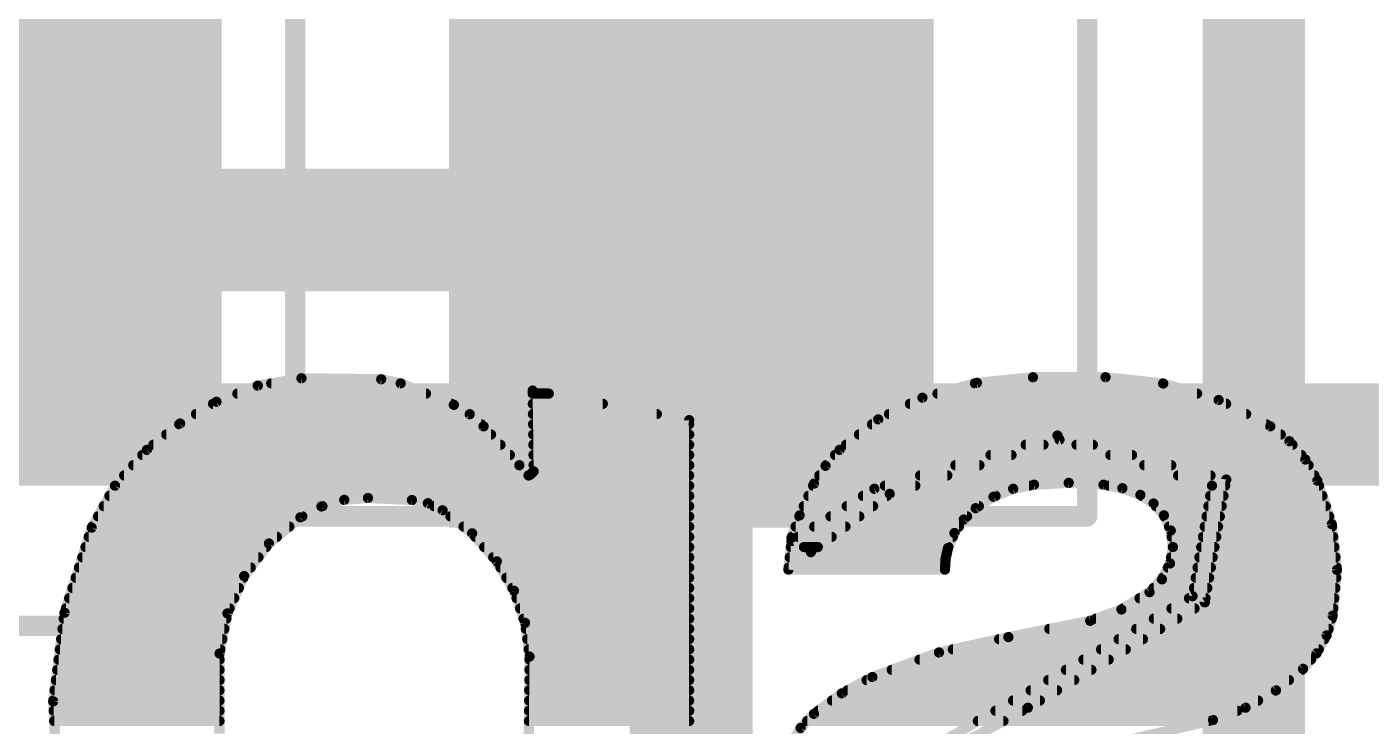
# Model space of a CAD drawing. Extents: x -128 to 56, y -3 to 18.
# Drawn here: x 35.054 to 38.391, y 11.976 to 13.712 of the extents above; entities that cross this region are included whole.
import ezdxf

# ---------------------------------------------------------------- set-up
doc = ezdxf.new("R2010")
doc.units = 0
for name, color, linetype in [('1', 12, 'CONTINUOUS'), ('16', 132, 'CONTINUOUS'), ('22', 53, 'CONTINUOUS'), ('29', 253, 'CONTINUOUS'), ('31', 253, 'CONTINUOUS'), ('39', 12, 'CONTINUOUS'), ('51', 53, 'CONTINUOUS')]:
    doc.layers.add(name, color=color, linetype=linetype)

# ---------------------------------------------------------------- blocks, each defined once
blk = doc.blocks.new('RECT')
blk.add_solid([(-0.5, -0.5), (0.5, -0.5), (-0.5, 0.5), (0.5, 0.5)])

msp = doc.modelspace()

# ---------------------------------------------------------------- linework, layer by layer
at = {"layer": '1'}
for points, const_width in [([(38.1, 13.97), (38.1, 11.43)], 0.254), ([(34.886, 13.208), (36.615, 13.208)], 0.3048), ([(36.615, 13.208), (36.703, 13.12)], 0.3048), ([(36.703, 10.7188), (36.703, 13.12)], 0.3048)]:
    msp.add_lwpolyline(points, dxfattribs=dict(at, const_width=const_width))
at = {"layer": '1', "const_width": 0.1524}
for points in [[(36.6689, 13.2619, 1), (36.5611, 13.1541)], [(36.615, 13.1318, 1), (36.615, 13.2842)], [(36.7792, 13.12, 1), (36.6268, 13.12)], [(36.6491, 13.0661, 1), (36.7569, 13.1739)]]:
    msp.add_lwpolyline(points, format="xyb", dxfattribs=at)
at = {"layer": '16', "const_width": 0.254}
msp.add_lwpolyline([(5.08, 12.7), (44.45, 12.7)], dxfattribs=at)
at = {"layer": '22', "const_width": 0.0254}
for points in [[(35.7353, 12.8397), (35.6268, 12.8213)], [(35.9334, 12.8372), (35.7353, 12.8397)], [(35.9816, 12.827), (35.9334, 12.8372)], [(37.4121, 12.8283), (37.5514, 12.8422)], [(37.5514, 12.8422), (37.7317, 12.8422)], [(37.7317, 12.8422), (37.8747, 12.8267)], [(35.6268, 12.8213), (35.5244, 12.7813)], [(35.6603, 12.827), (35.9816, 12.827)], [(36.1137, 12.7737), (35.9816, 12.827)], [(36.3093, 12.8092), (36.3118, 12.6086)], [(36.6979, 12.7356), (36.3093, 12.8092)], [(37.277, 12.7914), (37.4121, 12.8283)], [(37.4074, 12.827), (37.8721, 12.827)], [(37.8747, 12.8267), (38.0125, 12.7856)], [(35.5244, 12.7813), (35.4342, 12.7272)], [(35.5159, 12.7762), (36.1075, 12.7762)], [(35.5763, 12.8016), (36.0446, 12.8016)], [(36.153, 12.7504), (36.1137, 12.7737)], [(36.3094, 12.8016), (36.3494, 12.8016)], [(36.3097, 12.7762), (36.4835, 12.7762)], [(37.1673, 12.7376), (37.277, 12.7914)], [(37.246, 12.7762), (38.031, 12.7762)], [(37.3144, 12.8016), (37.959, 12.8016)], [(38.0125, 12.7856), (38.1406, 12.7203)], [(35.4735, 12.7508), (36.1525, 12.7508)], [(36.1874, 12.7203), (36.153, 12.7504)], [(36.31, 12.7508), (36.6176, 12.7508)], [(37.0713, 12.6619), (37.1673, 12.7376)], [(37.1942, 12.7508), (38.0808, 12.7508)], [(35.4342, 12.7272), (35.3517, 12.6619)], [(35.4319, 12.7254), (36.1816, 12.7254)], [(36.2763, 12.6238), (36.1874, 12.7203)], [(36.3103, 12.7254), (36.6979, 12.7254)], [(36.6979, 10.6782), (36.6979, 12.7356)], [(37.1518, 12.7254), (38.1306, 12.7254)], [(38.1406, 12.7203), (38.1881, 12.6834)], [(35.3677, 12.6746), (36.2295, 12.6746)], [(35.3998, 12.7), (36.2061, 12.7)], [(36.3107, 12.7), (36.6979, 12.7)], [(36.311, 12.6746), (36.6979, 12.6746)], [(37.0874, 12.6746), (37.5776, 12.6746)], [(37.1196, 12.7), (38.1667, 12.7)], [(37.1577, 12.5654), (37.6123, 12.6975)], [(37.6174, 12.6873), (37.1958, 12.5527)], [(37.5335, 12.6746), (37.7001, 12.6746)], [(37.6123, 12.6975), (38.0314, 12.5882)], [(37.9959, 12.573), (37.6174, 12.6873)], [(37.6595, 12.6746), (38.1958, 12.6746)], [(38.1881, 12.6834), (38.2276, 12.6379)], [(35.3517, 12.6619), (35.2726, 12.5729)], [(35.3404, 12.6492), (36.2529, 12.6492)], [(36.3113, 12.6492), (36.6979, 12.6492)], [(37.0364, 12.6224), (37.0713, 12.6619)], [(37.0601, 12.6492), (37.4981, 12.6492)], [(37.4461, 12.6492), (37.7975, 12.6492)], [(37.7436, 12.6492), (38.2178, 12.6492)], [(38.2276, 12.6379), (38.2575, 12.5857)], [(35.3178, 12.6238), (36.2763, 12.6238)], [(36.2991, 12.5984), (36.2763, 12.6238)], [(36.3118, 12.6086), (36.3042, 12.6009)], [(36.3116, 12.6238), (36.6979, 12.6238)], [(37.0078, 12.5781), (37.0364, 12.6224)], [(37.0377, 12.6238), (37.4185, 12.6238)], [(37.3587, 12.6238), (37.8949, 12.6238)], [(37.8277, 12.6238), (38.2357, 12.6238)], [(35.2726, 12.5729), (35.2146, 12.4689)], [(35.2727, 12.573), (36.6979, 12.573)], [(35.2952, 12.5984), (36.2991, 12.5984)], [(36.3042, 12.6009), (36.2991, 12.5984)], [(36.2991, 12.5984), (36.6979, 12.5984)], [(36.9722, 12.4993), (37.0078, 12.5781)], [(37.0055, 12.573), (37.2594, 12.573)], [(37.0209, 12.5984), (37.3389, 12.5984)], [(37.1839, 12.573), (37.5414, 12.573)], [(37.2713, 12.5984), (37.9923, 12.5984)], [(37.5539, 12.5755), (37.5023, 12.5652)], [(37.6403, 12.58), (37.5539, 12.5755)], [(37.7266, 12.5755), (37.6403, 12.58)], [(37.7734, 12.5666), (37.7266, 12.5755)], [(37.7398, 12.573), (38.0287, 12.573)], [(37.9118, 12.5984), (38.2502, 12.5984)], [(37.9476, 12.2987), (37.9959, 12.573)], [(38.0314, 12.5882), (37.9781, 12.2834)], [(37.9959, 12.573), (38.2617, 12.573)], [(38.2575, 12.5857), (38.2933, 12.4774)], [(35.2585, 12.5476), (36.6979, 12.5476)], [(35.785, 12.5215), (35.8417, 12.5378)], [(35.8417, 12.5378), (35.9004, 12.5425)], [(35.9004, 12.5425), (36.0096, 12.5374)], [(36.0096, 12.5374), (36.0493, 12.5295)], [(36.9519, 12.4358), (37.1577, 12.5654)], [(36.994, 12.5476), (37.1889, 12.5476)], [(37.1958, 12.5527), (37.0002, 12.4079)], [(37.1294, 12.5476), (37.4586, 12.5476)], [(37.4534, 12.5455), (37.4091, 12.5171)], [(37.5023, 12.5652), (37.4534, 12.5455)], [(37.8181, 12.5501), (37.7734, 12.5666)], [(37.8508, 12.5288), (37.8181, 12.5501)], [(37.8219, 12.5476), (38.0243, 12.5476)], [(37.9914, 12.5476), (38.2701, 12.5476)], [(35.2443, 12.5222), (35.7875, 12.5222)], [(35.7327, 12.4943), (35.785, 12.5215)], [(36.0493, 12.5295), (36.0858, 12.512)], [(36.0645, 12.5222), (36.6979, 12.5222)], [(36.0858, 12.512), (36.159, 12.4548)], [(36.9825, 12.5222), (37.1546, 12.5222)], [(37.0891, 12.5222), (37.4171, 12.5222)], [(37.4091, 12.5171), (37.3797, 12.489)], [(37.8765, 12.4993), (37.8508, 12.5288)], [(37.8566, 12.5222), (38.0199, 12.5222)], [(37.987, 12.5222), (38.2785, 12.5222)], [(35.2146, 12.4689), (35.1472, 12.2576)], [(35.216, 12.4714), (35.7051, 12.4714)], [(35.2302, 12.4968), (35.7375, 12.4968)], [(35.6546, 12.4294), (35.7327, 12.4943)], [(36.1053, 12.4968), (36.6979, 12.4968)], [(36.1378, 12.4714), (36.6979, 12.4714)], [(36.9519, 12.4435), (36.9722, 12.4993)], [(36.9621, 12.4714), (37.086, 12.4714)], [(36.9713, 12.4968), (37.1203, 12.4968)], [(37.0084, 12.4714), (37.3676, 12.4714)], [(37.0488, 12.4968), (37.3879, 12.4968)], [(37.3797, 12.489), (37.3565, 12.4555)], [(37.8936, 12.4617), (37.8765, 12.4993)], [(37.8776, 12.4968), (38.0154, 12.4968)], [(37.8892, 12.4714), (38.011, 12.4714)], [(37.978, 12.4714), (38.294, 12.4714)], [(37.9825, 12.4968), (38.2869, 12.4968)], [(38.2933, 12.4774), (38.3062, 12.364)], [(35.2073, 12.446), (35.6745, 12.446)], [(36.159, 12.4548), (36.2204, 12.385)], [(36.1668, 12.446), (36.6979, 12.446)], [(36.9443, 12.3647), (36.9519, 12.4358)], [(37.0002, 12.4079), (36.9519, 12.4435)], [(36.9528, 12.446), (37.0517, 12.446)], [(36.9681, 12.446), (37.3525, 12.446)], [(37.3565, 12.4555), (37.3405, 12.4181)], [(37.8988, 12.4207), (37.8936, 12.4617)], [(37.8956, 12.446), (38.0065, 12.446)], [(37.9735, 12.446), (38.2969, 12.446)], [(35.1992, 12.4206), (35.6479, 12.4206)], [(35.5932, 12.3486), (35.6546, 12.4294)], [(36.1891, 12.4206), (36.6979, 12.4206)], [(36.9503, 12.4206), (37.3416, 12.4206)], [(36.983, 12.4206), (37.0174, 12.4206)], [(37.3405, 12.4181), (37.3345, 12.3917)], [(37.8917, 12.38), (37.8988, 12.4207)], [(37.8988, 12.4206), (38.0021, 12.4206)], [(37.9691, 12.4206), (38.2997, 12.4206)], [(35.183, 12.3698), (35.6093, 12.3698)], [(35.1911, 12.3952), (35.6286, 12.3952)], [(36.2114, 12.3952), (36.6979, 12.3952)], [(36.2204, 12.385), (36.263, 12.3122)], [(36.2293, 12.3698), (36.6979, 12.3698)], [(36.9448, 12.3698), (37.3332, 12.3698)], [(36.9476, 12.3952), (37.3353, 12.3952)], [(37.3345, 12.3917), (37.3329, 12.3647)], [(37.8716, 12.3406), (37.8917, 12.38)], [(37.8865, 12.3698), (37.9932, 12.3698)], [(37.8944, 12.3952), (37.9977, 12.3952)], [(37.9601, 12.3698), (38.3055, 12.3698)], [(37.9646, 12.3952), (38.3026, 12.3952)], [(35.1749, 12.3444), (35.5913, 12.3444)], [(35.5516, 12.256), (35.5932, 12.3486)], [(36.2441, 12.3444), (36.6979, 12.3444)], [(37.3329, 12.3647), (36.9443, 12.3647)], [(37.8409, 12.3088), (37.8716, 12.3406)], [(37.8735, 12.3444), (37.9888, 12.3444)], [(37.9556, 12.3444), (38.3044, 12.3444)], [(38.3062, 12.364), (38.2956, 12.2504)], [(35.1668, 12.319), (35.5799, 12.319)], [(36.259, 12.319), (36.6979, 12.319)], [(36.263, 12.3122), (36.2904, 12.2324)], [(37.7709, 12.2657), (37.8409, 12.3088)], [(37.8507, 12.319), (37.9843, 12.319)], [(37.9512, 12.319), (38.302, 12.319)], [(35.1587, 12.2936), (35.5685, 12.2936)], [(36.2694, 12.2936), (36.6979, 12.2936)], [(37.1221, 11.8186), (37.9476, 12.2987)], [(37.9781, 12.2834), (37.5387, 12.0218)], [(37.8162, 12.2936), (37.9799, 12.2936)], [(37.9388, 12.2936), (38.2996, 12.2936)], [(35.1472, 12.2576), (35.1189, 12.0376)], [(35.1453, 12.2428), (35.5491, 12.2428)], [(35.1506, 12.2682), (35.5571, 12.2682)], [(35.5321, 12.1564), (35.5516, 12.256)], [(36.2781, 12.2682), (36.6979, 12.2682)], [(36.2868, 12.2428), (36.6979, 12.2428)], [(37.4904, 12.1971), (37.6936, 12.2377)], [(37.6936, 12.2377), (37.7709, 12.2657)], [(37.7077, 12.2428), (37.9099, 12.2428)], [(37.775, 12.2682), (37.9526, 12.2682)], [(37.8515, 12.2428), (38.2932, 12.2428)], [(37.8952, 12.2682), (38.2973, 12.2682)], [(38.2956, 12.2504), (38.2805, 12.2015)], [(35.142, 12.2174), (35.5441, 12.2174)], [(36.2904, 12.2324), (36.3017, 12.1488)], [(36.2925, 12.2174), (36.6979, 12.2174)], [(37.592, 12.2174), (37.8672, 12.2174)], [(37.8078, 12.2174), (38.2854, 12.2174)], [(35.1388, 12.192), (35.5391, 12.192)], [(36.2959, 12.192), (36.6979, 12.192)], [(37.3181, 12.159), (37.4904, 12.1971)], [(37.4674, 12.192), (37.8246, 12.192)], [(37.7641, 12.192), (38.2752, 12.192)], [(38.2805, 12.2015), (38.2555, 12.1568)], [(35.1322, 12.1412), (35.5321, 12.1412)], [(35.1355, 12.1666), (35.5341, 12.1666)], [(35.5318, 11.9571), (35.5321, 12.1564)], [(36.3017, 12.1488), (36.2991, 11.8923)], [(36.2993, 12.1666), (36.6979, 12.1666)], [(36.3016, 12.1412), (36.6979, 12.1412)], [(37.1526, 12.098), (37.3181, 12.159)], [(37.2699, 12.1412), (37.7393, 12.1412)], [(37.3526, 12.1666), (37.7819, 12.1666)], [(37.6768, 12.1412), (38.2419, 12.1412)], [(37.7205, 12.1666), (38.261, 12.1666)], [(38.2555, 12.1568), (38.2219, 12.1183)], [(35.129, 12.1158), (35.532, 12.1158)], [(36.3014, 12.1158), (36.6979, 12.1158)], [(37.2009, 12.1158), (37.6966, 12.1158)], [(37.6331, 12.1158), (38.2188, 12.1158)], [(38.2219, 12.1183), (38.1543, 12.0645)], [(35.1257, 12.0904), (35.532, 12.0904)], [(36.3011, 12.0904), (36.6979, 12.0904)], [(37.0769, 12.0575), (37.1526, 12.098)], [(37.1384, 12.0904), (37.6539, 12.0904)], [(37.5894, 12.0904), (38.1868, 12.0904)], [(35.1189, 12.0376), (35.1307, 11.8161)], [(35.1192, 12.0396), (35.5319, 12.0396)], [(35.1224, 12.065), (35.5319, 12.065)], [(36.3006, 12.0396), (36.6979, 12.0396)], [(36.3009, 12.065), (36.6979, 12.065)], [(37.0078, 12.0066), (37.0769, 12.0575)], [(37.0526, 12.0396), (37.5686, 12.0396)], [(37.091, 12.065), (37.6113, 12.065)], [(37.5021, 12.0396), (38.1104, 12.0396)], [(37.5458, 12.065), (38.1549, 12.065)], [(38.1543, 12.0645), (38.0792, 12.0219)], [(35.1202, 12.0142), (35.5319, 12.0142)], [(36.3003, 12.0142), (36.6979, 12.0142)], [(36.9746, 11.9716), (37.0078, 12.0066)], [(37.0181, 12.0142), (37.5248, 12.0142)], [(37.5387, 12.0218), (37.1145, 11.7907)], [(37.4584, 12.0142), (38.0589, 12.0142)], [(38.0792, 12.0219), (37.9984, 11.9913)], [(35.1215, 11.9888), (35.5318, 11.9888)], [(36.3001, 11.9888), (36.6979, 11.9888)], [(36.9494, 11.9304), (36.9746, 11.9716)], [(36.9909, 11.9888), (37.4781, 11.9888)], [(37.4147, 11.9888), (37.9879, 11.9888)], [(37.9984, 11.9913), (37.6352, 11.905)]]:
    msp.add_lwpolyline(points, dxfattribs=at)
at = {"layer": '22', "const_width": 0.0127}
for points in [[(35.7354, 12.846, 1), (35.7352, 12.8334)], [(35.7364, 12.8334, 1), (35.7342, 12.846)], [(35.9347, 12.8434, 1), (35.9321, 12.831)], [(35.9333, 12.8309, 1), (35.9335, 12.8435)], [(37.5514, 12.8485, 1), (37.5514, 12.8359)], [(37.552, 12.8359, 1), (37.5508, 12.8485)], [(37.7324, 12.8485, 1), (37.731, 12.8359)], [(37.7317, 12.8359, 1), (37.7317, 12.8485)], [(35.6258, 12.8276, 1), (35.6279, 12.8151)], [(35.6292, 12.8154, 1), (35.6245, 12.8273)], [(35.6603, 12.8333, 1), (35.6603, 12.8207)], [(35.984, 12.8329, 1), (35.9792, 12.8211)], [(35.9803, 12.8208, 1), (35.9829, 12.8332)], [(35.9816, 12.8207, 1), (35.9816, 12.8333)], [(36.3156, 12.8093, 1), (36.303, 12.8091)], [(36.3105, 12.8154, 1), (36.3081, 12.803)], [(37.4074, 12.8333, 1), (37.4074, 12.8207)], [(37.4114, 12.8346, 1), (37.4127, 12.822)], [(37.4138, 12.8221, 1), (37.4104, 12.8344)], [(37.8765, 12.8328, 1), (37.8729, 12.8206)], [(37.8721, 12.8207, 1), (37.8721, 12.8333)], [(37.874, 12.8204, 1), (37.8754, 12.833)], [(35.5159, 12.7826, 1), (35.5159, 12.7699)], [(35.5221, 12.7872, 1), (35.5267, 12.7754)], [(35.5277, 12.7759, 1), (35.5211, 12.7867)], [(35.5763, 12.8079, 1), (35.5763, 12.7953)], [(36.0446, 12.7953, 1), (36.0446, 12.8079)], [(36.1169, 12.7792, 1), (36.1105, 12.7682)], [(36.1075, 12.7699, 1), (36.1075, 12.7826)], [(36.1113, 12.7678, 1), (36.1161, 12.7796)], [(36.3094, 12.8079, 1), (36.3094, 12.7953)], [(36.3097, 12.7826, 1), (36.3097, 12.7699)], [(36.3494, 12.7953, 1), (36.3494, 12.8079)], [(36.4835, 12.7699, 1), (36.4835, 12.7826)], [(37.246, 12.7826, 1), (37.246, 12.7699)], [(37.2753, 12.7975, 1), (37.2787, 12.7853)], [(37.2798, 12.7857, 1), (37.2742, 12.7971)], [(37.3144, 12.8079, 1), (37.3144, 12.7953)], [(37.959, 12.7953, 1), (37.959, 12.8079)], [(38.0154, 12.7913, 1), (38.0096, 12.78)], [(38.0107, 12.7796, 1), (38.0143, 12.7917)], [(38.031, 12.7699, 1), (38.031, 12.7826)], [(35.4735, 12.7571, 1), (35.4735, 12.7445)], [(36.1572, 12.7552, 1), (36.1489, 12.7457)], [(36.1498, 12.745, 1), (36.1563, 12.7559)], [(36.1525, 12.7445, 1), (36.1525, 12.7571)], [(36.31, 12.7571, 1), (36.31, 12.7445)], [(36.6176, 12.7445, 1), (36.6176, 12.7571)], [(37.1645, 12.7433, 1), (37.1701, 12.7319)], [(37.1712, 12.7326, 1), (37.1633, 12.7426)], [(37.1942, 12.7571, 1), (37.1942, 12.7445)], [(38.0808, 12.7445, 1), (38.0808, 12.7571)], [(35.4319, 12.7317, 1), (35.4319, 12.7191)], [(35.4309, 12.7327, 1), (35.4374, 12.7218)], [(35.4381, 12.7222, 1), (35.4302, 12.7322)], [(36.1921, 12.7246, 1), (36.1827, 12.716)], [(36.1816, 12.7191, 1), (36.1816, 12.7317)], [(36.1832, 12.7155, 1), (36.1916, 12.7251)], [(36.3103, 12.7317, 1), (36.3103, 12.7191)], [(36.7043, 12.7356, 1), (36.6916, 12.7356)], [(36.6967, 12.7294, 1), (36.6991, 12.7418)], [(36.6979, 12.7191, 1), (36.6979, 12.7317)], [(37.1518, 12.7317, 1), (37.1518, 12.7191)], [(38.1306, 12.7191, 1), (38.1306, 12.7317)], [(38.1445, 12.7253, 1), (38.1367, 12.7153)], [(38.1377, 12.7146, 1), (38.1435, 12.726)], [(35.3677, 12.6809, 1), (35.3677, 12.6683)], [(35.3998, 12.7064, 1), (35.3998, 12.6937)], [(36.2061, 12.6937, 1), (36.2061, 12.7064)], [(36.2295, 12.6683, 1), (36.2295, 12.6809)], [(36.3107, 12.7064, 1), (36.3107, 12.6937)], [(36.311, 12.6809, 1), (36.311, 12.6683)], [(36.6979, 12.6937, 1), (36.6979, 12.7064)], [(36.6979, 12.6683, 1), (36.6979, 12.6809)], [(37.0874, 12.6809, 1), (37.0874, 12.6683)], [(37.1196, 12.7064, 1), (37.1196, 12.6937)], [(37.5335, 12.6809, 1), (37.5335, 12.6683)], [(37.5776, 12.6683, 1), (37.5776, 12.6809)], [(37.6139, 12.7036, 1), (37.6107, 12.6914)], [(37.6141, 12.6914, 1), (37.6105, 12.7036)], [(37.6192, 12.6934, 1), (37.6156, 12.6812)], [(37.6193, 12.6813, 1), (37.6155, 12.6933)], [(37.6595, 12.6809, 1), (37.6595, 12.6683)], [(37.7001, 12.6683, 1), (37.7001, 12.6809)], [(38.1667, 12.6937, 1), (38.1667, 12.7064)], [(38.1929, 12.6875, 1), (38.1833, 12.6792)], [(38.1842, 12.6784, 1), (38.192, 12.6884)], [(38.1958, 12.6683, 1), (38.1958, 12.6809)], [(35.3404, 12.6555, 1), (35.3404, 12.6429)], [(35.3478, 12.6669, 1), (35.3556, 12.6569)], [(35.3564, 12.6577, 1), (35.347, 12.6661)], [(36.2529, 12.6429, 1), (36.2529, 12.6555)], [(36.3113, 12.6555, 1), (36.3113, 12.6429)], [(36.6979, 12.6429, 1), (36.6979, 12.6555)], [(37.0601, 12.6555, 1), (37.0601, 12.6429)], [(37.0674, 12.6669, 1), (37.0752, 12.6569)], [(37.0761, 12.6577, 1), (37.0665, 12.6661)], [(37.4461, 12.6555, 1), (37.4461, 12.6429)], [(37.4981, 12.6429, 1), (37.4981, 12.6555)], [(37.7436, 12.6555, 1), (37.7436, 12.6429)], [(37.7975, 12.6429, 1), (37.7975, 12.6555)], [(38.2178, 12.6429, 1), (38.2178, 12.6555)], [(38.2331, 12.6411, 1), (38.2221, 12.6348)], [(38.2228, 12.6338, 1), (38.2324, 12.6421)], [(35.3178, 12.6302, 1), (35.3178, 12.6175)], [(36.281, 12.628, 1), (36.2716, 12.6196)], [(36.2716, 12.6195, 1), (36.281, 12.6281)], [(36.2763, 12.6175, 1), (36.2763, 12.6302)], [(36.3116, 12.6302, 1), (36.3116, 12.6175)], [(36.3055, 12.6085, 1), (36.3181, 12.6087)], [(36.3163, 12.6041, 1), (36.3073, 12.6131)], [(36.6979, 12.6175, 1), (36.6979, 12.6302)], [(37.0317, 12.6266, 1), (37.0412, 12.6182)], [(37.0418, 12.6189, 1), (37.0311, 12.6258)], [(37.0377, 12.6302, 1), (37.0377, 12.6175)], [(37.3587, 12.6302, 1), (37.3587, 12.6175)], [(37.4185, 12.6175, 1), (37.4185, 12.6302)], [(37.8277, 12.6302, 1), (37.8277, 12.6175)], [(37.8949, 12.6175, 1), (37.8949, 12.6302)], [(38.2357, 12.6175, 1), (38.2357, 12.6302)], [(35.2678, 12.5771, 1), (35.2773, 12.5687)], [(35.2727, 12.5793, 1), (35.2727, 12.5667)], [(35.2781, 12.5698, 1), (35.267, 12.576)], [(35.2952, 12.6047, 1), (35.2952, 12.5921)], [(36.2963, 12.6041, 1), (36.3019, 12.5927)], [(36.2991, 12.6047, 1), (36.2991, 12.5921)], [(36.2944, 12.5942, 1), (36.3038, 12.6026)], [(36.2997, 12.6054, 1), (36.3087, 12.5964)], [(36.2991, 12.5921, 1), (36.2991, 12.6047)], [(36.307, 12.5952, 1), (36.3014, 12.6066)], [(36.6979, 12.5921, 1), (36.6979, 12.6047)], [(36.6979, 12.5667, 1), (36.6979, 12.5793)], [(37.0055, 12.5793, 1), (37.0055, 12.5667)], [(37.0025, 12.5815, 1), (37.0131, 12.5747)], [(37.0136, 12.5755, 1), (37.002, 12.5807)], [(37.0209, 12.6047, 1), (37.0209, 12.5921)], [(37.1839, 12.5793, 1), (37.1839, 12.5667)], [(37.2594, 12.5667, 1), (37.2594, 12.5793)], [(37.2713, 12.6047, 1), (37.2713, 12.5921)], [(37.3389, 12.5921, 1), (37.3389, 12.6047)], [(37.5414, 12.5667, 1), (37.5414, 12.5793)], [(37.5536, 12.5818, 1), (37.5542, 12.5692)], [(37.5551, 12.5693, 1), (37.5527, 12.5817)], [(37.6406, 12.5863, 1), (37.6399, 12.5736)], [(37.6406, 12.5736, 1), (37.6399, 12.5863)], [(37.7278, 12.5817, 1), (37.7254, 12.5693)], [(37.7263, 12.5692, 1), (37.7269, 12.5818)], [(37.7398, 12.5793, 1), (37.7398, 12.5667)], [(37.9118, 12.6047, 1), (37.9118, 12.5921)], [(37.9959, 12.5793, 1), (37.9959, 12.5667)], [(38.0022, 12.5719, 1), (37.9896, 12.5741)], [(37.9923, 12.5921, 1), (37.9923, 12.6047)], [(37.9941, 12.5669, 1), (37.9977, 12.5791)], [(38.0377, 12.5871, 1), (38.0251, 12.5893)], [(38.0287, 12.5667, 1), (38.0287, 12.5793)], [(38.0298, 12.5821, 1), (38.033, 12.5943)], [(38.2502, 12.5921, 1), (38.2502, 12.6047)], [(38.2635, 12.5877, 1), (38.2515, 12.5837)], [(38.252, 12.5825, 1), (38.263, 12.5889)], [(38.2617, 12.5667, 1), (38.2617, 12.5793)], [(35.2585, 12.554, 1), (35.2585, 12.5413)], [(35.8411, 12.5441, 1), (35.8422, 12.5314)], [(35.8434, 12.5317, 1), (35.8399, 12.5439)], [(35.9007, 12.5488, 1), (35.9001, 12.5362)], [(35.9009, 12.5362, 1), (35.8999, 12.5488)], [(36.0108, 12.5436, 1), (36.0084, 12.5312)], [(36.0093, 12.5311, 1), (36.0099, 12.5437)], [(36.6979, 12.5413, 1), (36.6979, 12.554)], [(36.994, 12.554, 1), (36.994, 12.5413)], [(37.1294, 12.554, 1), (37.1294, 12.5413)], [(37.1559, 12.5715, 1), (37.1595, 12.5593)], [(37.1611, 12.56, 1), (37.1543, 12.5708)], [(37.1889, 12.5413, 1), (37.1889, 12.554)], [(37.1939, 12.5587, 1), (37.1977, 12.5467)], [(37.1996, 12.5476, 1), (37.192, 12.5578)], [(37.4511, 12.5514, 1), (37.4558, 12.5396)], [(37.4569, 12.5402, 1), (37.45, 12.5509)], [(37.4586, 12.5413, 1), (37.4586, 12.554)], [(37.501, 12.5714, 1), (37.5035, 12.559)], [(37.5046, 12.5593, 1), (37.4999, 12.5711)], [(37.7756, 12.5726, 1), (37.7712, 12.5607)], [(37.7722, 12.5604, 1), (37.7746, 12.5729)], [(37.8216, 12.5554, 1), (37.8146, 12.5448)], [(37.8219, 12.554, 1), (37.8219, 12.5413)], [(37.8159, 12.5441, 1), (37.8203, 12.5561)], [(37.9914, 12.554, 1), (37.9914, 12.5413)], [(38.0243, 12.5413, 1), (38.0243, 12.554)], [(38.2701, 12.5413, 1), (38.2701, 12.554)], [(35.2443, 12.5285, 1), (35.2443, 12.5159)], [(35.7832, 12.5276, 1), (35.7868, 12.5154)], [(35.7879, 12.5158, 1), (35.7821, 12.5271)], [(35.7875, 12.5159, 1), (35.7875, 12.5285)], [(36.052, 12.5352, 1), (36.0465, 12.5237)], [(36.048, 12.5232, 1), (36.0505, 12.5357)], [(36.0645, 12.5285, 1), (36.0645, 12.5159)], [(36.0897, 12.517, 1), (36.0819, 12.507)], [(36.0831, 12.5063, 1), (36.0885, 12.5177)], [(36.6979, 12.5159, 1), (36.6979, 12.5285)], [(36.9825, 12.5285, 1), (36.9825, 12.5159)], [(37.0891, 12.5285, 1), (37.0891, 12.5159)], [(37.1546, 12.5159, 1), (37.1546, 12.5285)], [(37.4057, 12.5224, 1), (37.4125, 12.5118)], [(37.4135, 12.5125, 1), (37.4047, 12.5217)], [(37.4171, 12.5159, 1), (37.4171, 12.5285)], [(37.8556, 12.5329, 1), (37.8461, 12.5246)], [(37.8474, 12.5235, 1), (37.8543, 12.5341)], [(37.8566, 12.5285, 1), (37.8566, 12.5159)], [(37.987, 12.5285, 1), (37.987, 12.5159)], [(38.0199, 12.5159, 1), (38.0199, 12.5285)], [(38.2785, 12.5159, 1), (38.2785, 12.5285)], [(35.2206, 12.467, 1), (35.2086, 12.4708)], [(35.216, 12.4778, 1), (35.216, 12.4651)], [(35.2302, 12.5031, 1), (35.2302, 12.4905)], [(35.7051, 12.4651, 1), (35.7051, 12.4778)], [(35.7298, 12.4999, 1), (35.7356, 12.4887)], [(35.7368, 12.4894, 1), (35.7286, 12.4992)], [(35.7375, 12.4905, 1), (35.7375, 12.5031)], [(36.1053, 12.5031, 1), (36.1053, 12.4905)], [(36.1378, 12.4778, 1), (36.1378, 12.4651)], [(36.6979, 12.4905, 1), (36.6979, 12.5031)], [(36.6979, 12.4651, 1), (36.6979, 12.4778)], [(36.9621, 12.4778, 1), (36.9621, 12.4651)], [(36.9713, 12.5031, 1), (36.9713, 12.4905)], [(36.9664, 12.5019, 1), (36.978, 12.4967)], [(36.9782, 12.4971, 1), (36.9662, 12.5015)], [(37.0084, 12.4778, 1), (37.0084, 12.4651)], [(37.0488, 12.5031, 1), (37.0488, 12.4905)], [(37.086, 12.4651, 1), (37.086, 12.4778)], [(37.1203, 12.4905, 1), (37.1203, 12.5031)], [(37.3676, 12.4651, 1), (37.3676, 12.4778)], [(37.3753, 12.4935, 1), (37.3841, 12.4844)], [(37.3849, 12.4853, 1), (37.3745, 12.4926)], [(37.3879, 12.4905, 1), (37.3879, 12.5031)], [(37.8823, 12.5019, 1), (37.8707, 12.4967)], [(37.8776, 12.5031, 1), (37.8776, 12.4905)], [(37.8717, 12.4951, 1), (37.8813, 12.5035)], [(37.8892, 12.4778, 1), (37.8892, 12.4651)], [(37.978, 12.4778, 1), (37.978, 12.4651)], [(37.9825, 12.5031, 1), (37.9825, 12.4905)], [(38.011, 12.4651, 1), (38.011, 12.4778)], [(38.0154, 12.4905, 1), (38.0154, 12.5031)], [(38.2869, 12.4905, 1), (38.2869, 12.5031)], [(38.2996, 12.4781, 1), (38.287, 12.4766)], [(38.2873, 12.4754, 1), (38.2993, 12.4794)], [(38.294, 12.4651, 1), (38.294, 12.4778)], [(35.2073, 12.4523, 1), (35.2073, 12.4397)], [(35.2091, 12.472, 1), (35.2201, 12.4658)], [(35.6745, 12.4397, 1), (35.6745, 12.4523)], [(36.1638, 12.459, 1), (36.1543, 12.4506)], [(36.1551, 12.4498, 1), (36.163, 12.4598)], [(36.1668, 12.4523, 1), (36.1668, 12.4397)], [(36.6979, 12.4397, 1), (36.6979, 12.4523)], [(36.9557, 12.4486, 1), (36.9481, 12.4384)], [(36.9459, 12.4457, 1), (36.9579, 12.4413)], [(36.9582, 12.4351, 1), (36.9456, 12.4365)], [(36.9528, 12.4523, 1), (36.9528, 12.4397)], [(36.9681, 12.4523, 1), (36.9681, 12.4397)], [(37.0517, 12.4397, 1), (37.0517, 12.4523)], [(37.3513, 12.4591, 1), (37.3618, 12.4519)], [(37.3624, 12.453, 1), (37.3507, 12.458)], [(37.3525, 12.4397, 1), (37.3525, 12.4523)], [(37.8999, 12.4625, 1), (37.8873, 12.4609)], [(37.8878, 12.4591, 1), (37.8994, 12.4643)], [(37.8956, 12.4523, 1), (37.8956, 12.4397)], [(37.9735, 12.4523, 1), (37.9735, 12.4397)], [(38.0065, 12.4397, 1), (38.0065, 12.4523)], [(38.2969, 12.4397, 1), (38.2969, 12.4523)], [(35.1992, 12.4269, 1), (35.1992, 12.4143)], [(35.6479, 12.4143, 1), (35.6479, 12.4269)], [(35.6506, 12.4343, 1), (35.6587, 12.4246)], [(35.6597, 12.4256, 1), (35.6496, 12.4333)], [(36.1891, 12.4269, 1), (36.1891, 12.4143)], [(36.6979, 12.4143, 1), (36.6979, 12.4269)], [(36.9503, 12.4269, 1), (36.9503, 12.4143)], [(36.9485, 12.4412, 1), (36.9553, 12.4304)], [(36.983, 12.4269, 1), (36.983, 12.4143)], [(36.9964, 12.413, 1), (37.004, 12.4028)], [(36.9964, 12.4028, 1), (37.004, 12.413)], [(37.0174, 12.4143, 1), (37.0174, 12.4269)], [(37.3347, 12.4206, 1), (37.3463, 12.4156)], [(37.3467, 12.4167, 1), (37.3343, 12.4195)], [(37.3416, 12.4143, 1), (37.3416, 12.4269)], [(37.8988, 12.4269, 1), (37.8988, 12.4143)], [(37.8925, 12.4199, 1), (37.9051, 12.4215)], [(37.9051, 12.4196, 1), (37.8926, 12.4218)], [(37.9691, 12.4269, 1), (37.9691, 12.4143)], [(38.0021, 12.4143, 1), (38.0021, 12.4269)], [(38.2997, 12.4143, 1), (38.2997, 12.4269)], [(35.183, 12.3762, 1), (35.183, 12.3635)], [(35.1911, 12.4016, 1), (35.1911, 12.3889)], [(35.6093, 12.3635, 1), (35.6093, 12.3762)], [(35.6286, 12.3889, 1), (35.6286, 12.4016)], [(36.2114, 12.4016, 1), (36.2114, 12.3889)], [(36.2259, 12.3882, 1), (36.2149, 12.3818)], [(36.2156, 12.3808, 1), (36.2252, 12.3892)], [(36.2293, 12.3762, 1), (36.2293, 12.3635)], [(36.6979, 12.3889, 1), (36.6979, 12.4016)], [(36.6979, 12.3635, 1), (36.6979, 12.3762)], [(36.9448, 12.3762, 1), (36.9448, 12.3635)], [(36.9476, 12.4016, 1), (36.9476, 12.3889)], [(37.3283, 12.3931, 1), (37.3407, 12.3903)], [(37.3409, 12.3913, 1), (37.3282, 12.3921)], [(37.3332, 12.3635, 1), (37.3332, 12.3762)], [(37.3353, 12.3889, 1), (37.3353, 12.4016)], [(37.8865, 12.3762, 1), (37.8865, 12.3635)], [(37.8854, 12.3811, 1), (37.898, 12.3789)], [(37.8974, 12.3771, 1), (37.886, 12.3829)], [(37.8944, 12.4016, 1), (37.8944, 12.3889)], [(37.9601, 12.3762, 1), (37.9601, 12.3635)], [(37.9646, 12.4016, 1), (37.9646, 12.3889)], [(37.9932, 12.3635, 1), (37.9932, 12.3762)], [(37.9977, 12.3889, 1), (37.9977, 12.4016)], [(38.3026, 12.3889, 1), (38.3026, 12.4016)], [(38.3055, 12.3635, 1), (38.3055, 12.3762)], [(35.1749, 12.3507, 1), (35.1749, 12.3381)], [(35.5881, 12.3525, 1), (35.5983, 12.3448)], [(35.599, 12.346, 1), (35.5874, 12.3512)], [(35.5913, 12.3381, 1), (35.5913, 12.3507)], [(36.2441, 12.3507, 1), (36.2441, 12.3381)], [(36.6979, 12.3381, 1), (36.6979, 12.3507)], [(36.9443, 12.3711, 1), (36.9443, 12.3584)], [(36.938, 12.3654, 1), (36.9506, 12.364)], [(37.3266, 12.3651, 1), (37.3392, 12.3643)], [(37.3329, 12.3584, 1), (37.3329, 12.3711)], [(37.8659, 12.3435, 1), (37.8773, 12.3377)], [(37.8762, 12.3362, 1), (37.867, 12.345)], [(37.8735, 12.3507, 1), (37.8735, 12.3381)], [(37.9556, 12.3507, 1), (37.9556, 12.3381)], [(37.9888, 12.3381, 1), (37.9888, 12.3507)], [(38.3125, 12.3634, 1), (38.2999, 12.3646)], [(38.2999, 12.3633, 1), (38.3125, 12.3647)], [(38.3044, 12.3381, 1), (38.3044, 12.3507)], [(35.1668, 12.3254, 1), (35.1668, 12.3127)], [(35.5799, 12.3127, 1), (35.5799, 12.3254)], [(36.259, 12.3254, 1), (36.259, 12.3127)], [(36.269, 12.3142, 1), (36.257, 12.3101)], [(36.2575, 12.309, 1), (36.2685, 12.3154)], [(36.6979, 12.3127, 1), (36.6979, 12.3254)], [(37.8363, 12.3132, 1), (37.8455, 12.3044)], [(37.8442, 12.3034, 1), (37.8376, 12.3142)], [(37.8507, 12.3254, 1), (37.8507, 12.3127)], [(37.9512, 12.3254, 1), (37.9512, 12.3127)], [(37.9843, 12.3127, 1), (37.9843, 12.3254)], [(38.302, 12.3127, 1), (38.302, 12.3254)], [(35.1587, 12.3, 1), (35.1587, 12.2873)], [(35.5685, 12.2873, 1), (35.5685, 12.3)], [(36.2694, 12.3, 1), (36.2694, 12.2873)], [(36.6979, 12.2873, 1), (36.6979, 12.3)], [(37.8162, 12.3, 1), (37.8162, 12.2873)], [(37.9388, 12.3, 1), (37.9388, 12.2873)], [(37.9413, 12.2998, 1), (37.9539, 12.2976)], [(37.9508, 12.2932, 1), (37.9444, 12.3042)], [(37.9718, 12.2845, 1), (37.9844, 12.2823)], [(37.9813, 12.2779, 1), (37.9749, 12.2889)], [(37.9799, 12.2873, 1), (37.9799, 12.3)], [(38.2996, 12.2873, 1), (38.2996, 12.3)], [(35.1453, 12.2492, 1), (35.1453, 12.2365)], [(35.1411, 12.2595, 1), (35.1532, 12.2557)], [(35.1535, 12.2568, 1), (35.1409, 12.2584)], [(35.1506, 12.2745, 1), (35.1506, 12.2619)], [(35.5579, 12.2548, 1), (35.5454, 12.2572)], [(35.5459, 12.2586, 1), (35.5574, 12.2534)], [(35.5491, 12.2365, 1), (35.5491, 12.2492)], [(35.5571, 12.2619, 1), (35.5571, 12.2745)], [(36.2781, 12.2745, 1), (36.2781, 12.2619)], [(36.2868, 12.2492, 1), (36.2868, 12.2365)], [(36.6979, 12.2619, 1), (36.6979, 12.2745)], [(36.6979, 12.2365, 1), (36.6979, 12.2492)], [(37.6914, 12.2437, 1), (37.6958, 12.2317)], [(37.6948, 12.2315, 1), (37.6924, 12.2439)], [(37.7077, 12.2492, 1), (37.7077, 12.2365)], [(37.7676, 12.2711, 1), (37.7742, 12.2603)], [(37.775, 12.2745, 1), (37.775, 12.2619)], [(37.7731, 12.2597, 1), (37.7688, 12.2716)], [(37.8515, 12.2492, 1), (37.8515, 12.2365)], [(37.8952, 12.2745, 1), (37.8952, 12.2619)], [(37.9099, 12.2365, 1), (37.9099, 12.2492)], [(37.9526, 12.2619, 1), (37.9526, 12.2745)], [(38.2893, 12.251, 1), (38.3019, 12.2498)], [(38.3017, 12.2485, 1), (38.2895, 12.2523)], [(38.2932, 12.2365, 1), (38.2932, 12.2492)], [(38.2973, 12.2619, 1), (38.2973, 12.2745)], [(35.142, 12.2238, 1), (35.142, 12.2111)], [(35.5441, 12.2111, 1), (35.5441, 12.2238)], [(36.2967, 12.2333, 1), (36.2841, 12.2316)], [(36.2844, 12.2303, 1), (36.2964, 12.2345)], [(36.2925, 12.2238, 1), (36.2925, 12.2111)], [(36.6979, 12.2111, 1), (36.6979, 12.2238)], [(37.592, 12.2238, 1), (37.592, 12.2111)], [(37.8078, 12.2238, 1), (37.8078, 12.2111)], [(37.8672, 12.2111, 1), (37.8672, 12.2238)], [(38.2854, 12.2111, 1), (38.2854, 12.2238)], [(35.1388, 12.1983, 1), (35.1388, 12.1857)], [(35.5391, 12.1857, 1), (35.5391, 12.1983)], [(36.2959, 12.1983, 1), (36.2959, 12.1857)], [(36.6979, 12.1857, 1), (36.6979, 12.1983)], [(37.4674, 12.1983, 1), (37.4674, 12.1857)], [(37.4892, 12.2033, 1), (37.4916, 12.1909)], [(37.4918, 12.1909, 1), (37.489, 12.2033)], [(37.7641, 12.1983, 1), (37.7641, 12.1857)], [(37.8246, 12.1857, 1), (37.8246, 12.1983)], [(38.2744, 12.2034, 1), (38.2865, 12.1996)], [(38.286, 12.1984, 1), (38.2749, 12.2046)], [(38.2752, 12.1857, 1), (38.2752, 12.1983)], [(35.1322, 12.1476, 1), (35.1322, 12.1349)], [(35.1355, 12.173, 1), (35.1355, 12.1603)], [(35.5384, 12.1564, 1), (35.5258, 12.1564)], [(35.5259, 12.1576, 1), (35.5383, 12.1552)], [(35.5321, 12.1349, 1), (35.5321, 12.1476)], [(35.5341, 12.1603, 1), (35.5341, 12.173)], [(36.2993, 12.173, 1), (36.2993, 12.1603)], [(36.3016, 12.1476, 1), (36.3016, 12.1349)], [(36.308, 12.1487, 1), (36.2954, 12.1489)], [(36.2954, 12.148, 1), (36.308, 12.1496)], [(36.6979, 12.1603, 1), (36.6979, 12.173)], [(36.6979, 12.1349, 1), (36.6979, 12.1476)], [(37.2699, 12.1476, 1), (37.2699, 12.1349)], [(37.3168, 12.1652, 1), (37.3195, 12.1528)], [(37.3203, 12.153, 1), (37.316, 12.1649)], [(37.3526, 12.173, 1), (37.3526, 12.1603)], [(37.6768, 12.1476, 1), (37.6768, 12.1349)], [(37.7205, 12.173, 1), (37.7205, 12.1603)], [(37.7393, 12.1349, 1), (37.7393, 12.1476)], [(37.7819, 12.1603, 1), (37.7819, 12.173)], [(38.2419, 12.1349, 1), (38.2419, 12.1476)], [(38.25, 12.1599, 1), (38.2611, 12.1538)], [(38.2603, 12.1527, 1), (38.2508, 12.161)], [(38.261, 12.1603, 1), (38.261, 12.173)], [(35.129, 12.1221, 1), (35.129, 12.1095)], [(35.532, 12.1095, 1), (35.532, 12.1221)], [(36.3014, 12.1221, 1), (36.3014, 12.1095)], [(36.6979, 12.1095, 1), (36.6979, 12.1221)], [(37.2009, 12.1221, 1), (37.2009, 12.1095)], [(37.6331, 12.1221, 1), (37.6331, 12.1095)], [(37.6966, 12.1095, 1), (37.6966, 12.1221)], [(38.2171, 12.1225, 1), (38.2267, 12.1141)], [(38.2259, 12.1133, 1), (38.2179, 12.1233)], [(38.2188, 12.1095, 1), (38.2188, 12.1221)], [(35.1257, 12.0968, 1), (35.1257, 12.0841)], [(35.532, 12.0841, 1), (35.532, 12.0968)], [(36.3011, 12.0968, 1), (36.3011, 12.0841)], [(36.6979, 12.0841, 1), (36.6979, 12.0968)], [(37.1384, 12.0968, 1), (37.1384, 12.0841)], [(37.1504, 12.104, 1), (37.1548, 12.092)], [(37.1556, 12.0924, 1), (37.1496, 12.1036)], [(37.5894, 12.0968, 1), (37.5894, 12.0841)], [(37.6539, 12.0841, 1), (37.6539, 12.0968)], [(38.1868, 12.0841, 1), (38.1868, 12.0968)], [(35.1253, 12.0379, 1), (35.1126, 12.0373)], [(35.1192, 12.0459, 1), (35.1192, 12.0333)], [(35.1224, 12.0714, 1), (35.1224, 12.0587)], [(35.5319, 12.0587, 1), (35.5319, 12.0714)], [(35.5319, 12.0333, 1), (35.5319, 12.0459)], [(36.3006, 12.0459, 1), (36.3006, 12.0333)], [(36.3009, 12.0714, 1), (36.3009, 12.0587)], [(36.6979, 12.0587, 1), (36.6979, 12.0714)], [(36.6979, 12.0333, 1), (36.6979, 12.0459)], [(37.0526, 12.0459, 1), (37.0526, 12.0333)], [(37.0739, 12.0631, 1), (37.0799, 12.0519)], [(37.0807, 12.0524, 1), (37.0732, 12.0626)], [(37.091, 12.0714, 1), (37.091, 12.0587)], [(37.5021, 12.0459, 1), (37.5021, 12.0333)], [(37.5458, 12.0714, 1), (37.5458, 12.0587)], [(37.5686, 12.0333, 1), (37.5686, 12.0459)], [(37.6113, 12.0587, 1), (37.6113, 12.0714)], [(38.1104, 12.0333, 1), (38.1104, 12.0459)], [(38.1503, 12.0695, 1), (38.1582, 12.0596)], [(38.1574, 12.059, 1), (38.1512, 12.0701)], [(38.1549, 12.0587, 1), (38.1549, 12.0714)], [(35.1126, 12.0384, 1), (35.1252, 12.0368)], [(35.1202, 12.0206, 1), (35.1202, 12.0079)], [(35.5319, 12.0079, 1), (35.5319, 12.0206)], [(36.3003, 12.0206, 1), (36.3003, 12.0079)], [(36.6979, 12.0079, 1), (36.6979, 12.0206)], [(37.004, 12.0117, 1), (37.0116, 12.0015)], [(37.0124, 12.0022, 1), (37.0032, 12.011)], [(37.0181, 12.0206, 1), (37.0181, 12.0079)], [(37.4584, 12.0206, 1), (37.4584, 12.0079)], [(37.5248, 12.0079, 1), (37.5248, 12.0206)], [(37.5355, 12.0273, 1), (37.5419, 12.0163)], [(37.5417, 12.0162, 1), (37.5357, 12.0274)], [(38.0589, 12.0079, 1), (38.0589, 12.0206)], [(38.0761, 12.0274, 1), (38.0823, 12.0163)], [(38.0814, 12.0159, 1), (38.0769, 12.0278)], [(35.1215, 11.9952, 1), (35.1215, 11.9825)], [(35.5318, 11.9825, 1), (35.5318, 11.9952)], [(36.3001, 11.9952, 1), (36.3001, 11.9825)], [(36.6979, 11.9825, 1), (36.6979, 11.9952)], [(36.97, 11.976, 1), (36.9792, 11.9672)], [(36.98, 11.9683, 1), (36.9691, 11.9749)], [(36.9909, 11.9952, 1), (36.9909, 11.9825)], [(37.4147, 11.9952, 1), (37.4147, 11.9825)], [(37.4781, 11.9825, 1), (37.4781, 11.9952)], [(37.9879, 11.9825, 1), (37.9879, 11.9952)], [(37.9962, 11.9972, 1), (38.0006, 11.9854)], [(37.9999, 11.9851, 1), (37.9969, 11.9975)]]:
    msp.add_lwpolyline(points, format="xyb", dxfattribs=at)
at = {"layer": '39', "const_width": 0.0508}
for points in [[(35.72, 12.497), (35.72, 15.443)], [(37.686, 15.443), (37.686, 12.497)], [(35.509, 14.191), (35.509, 12.225)], [(37.686, 12.497), (35.72, 12.497)], [(35.509, 12.225), (32.563, 12.225)]]:
    msp.add_lwpolyline(points, dxfattribs=at)
at = {"layer": '39', "const_width": 0.0254}
for points in [[(35.72, 12.5097, 1), (35.72, 12.4843)], [(37.686, 12.4843, 1), (37.686, 12.5097)], [(35.7073, 12.497, 1), (35.7327, 12.497)], [(37.6733, 12.497, 1), (37.6987, 12.497)], [(35.509, 12.2123, 1), (35.509, 12.2377)], [(35.4963, 12.225, 1), (35.5217, 12.225)]]:
    msp.add_lwpolyline(points, format="xyb", dxfattribs=at)
at = {"layer": '51', "const_width": 0.1016}
for points in [[(36.284, 14.326), (36.284, 13.614)], [(37.135, 14.326), (37.135, 13.614)]]:
    msp.add_lwpolyline(points, dxfattribs=at)
at = {"layer": '51', "const_width": 0.0508}
for points in [[(36.2586, 13.614, 1), (36.3094, 13.614)], [(37.1096, 13.614, 1), (37.1604, 13.614)]]:
    msp.add_lwpolyline(points, format="xyb", dxfattribs=at)

# ---------------------------------------------------------------- block references
at = {"layer": '1', "xscale": 1.1}
for p, rotation in [((34.886, 13.208), 180), ((36.703, 13.12), 270)]:
    msp.add_blockref('RECT', p, dxfattribs=dict(at, rotation=rotation))
at = {"layer": '29', "xscale": 1.3032, "yscale": 1.2032}
for p, rotation in [((34.886, 13.208), 180), ((36.703, 13.12), 270)]:
    msp.add_blockref('RECT', p, dxfattribs=dict(at, rotation=rotation))
at = {"layer": '31', "xscale": 1.1}
for p, rotation in [((34.886, 13.208), 180), ((36.703, 13.12), 270)]:
    msp.add_blockref('RECT', p, dxfattribs=dict(at, rotation=rotation))
at = {"layer": '51', "xscale": 0.5001, "yscale": 0.95, "rotation": 270}
msp.add_blockref('RECT', (36.7081, 13.3898), dxfattribs=at)

doc.saveas('drawing.dxf')
